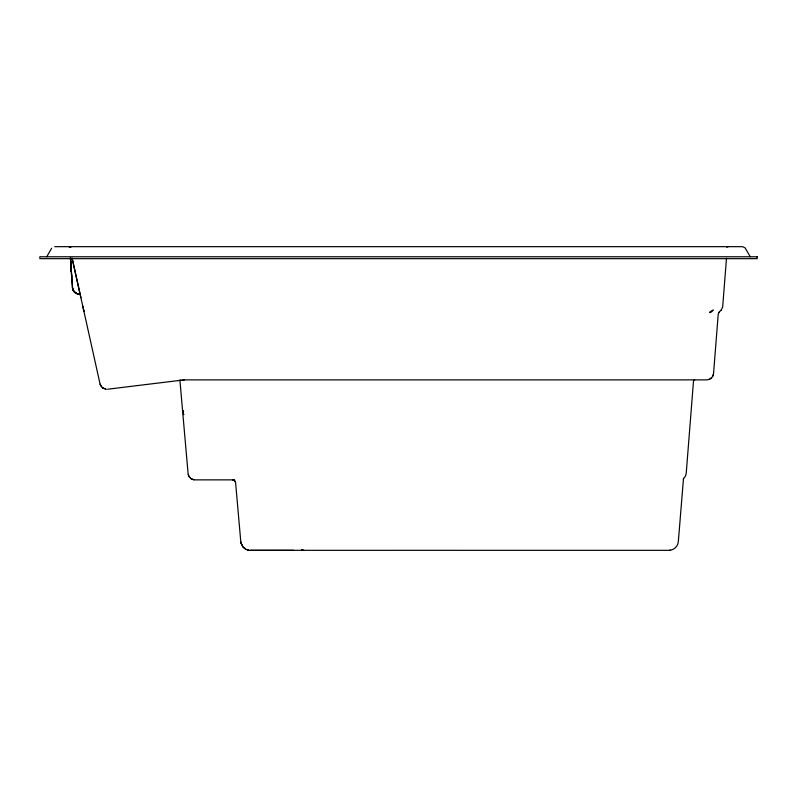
<?xml version="1.0" encoding="UTF-8"?>
<svg xmlns="http://www.w3.org/2000/svg" width="797" height="797" viewBox="0 0 797 797"><rect width="100%" height="100%" fill="white"/><g stroke="black" fill="none" stroke-linecap="round" stroke-linejoin="round"><path stroke-width="1.2" d="M726.495 258.278L722.65 307.114L721.146 310.113M107.635 389.215L184.167 379.88L706.62 379.88C710.137 379.96 713.355 376.991 713.554 373.474L718.227 314.068L718.964 312.255M713.464 374.142L713.225 375.108M693.52 380.836L686.207 473.468L685.5 476.028L683.826 478.24M683.467 478.828L678.327 541.601C678.058 546.383 673.674 550.428 668.882 550.328L250.089 550.319L293.665 550.328M683.348 479.057L683.687 478.429M712.837 376.035L712.508 376.622M46.724 256.773L51.646 248.256M718.615 312.593L721.076 310.182M711.223 378.147L710.695 378.555M693.968 380.149L694.745 379.88M726.725 247.17L728.199 246.681M709.848 379.083L708.922 379.482M670.446 550.189L669.669 550.289M178.249 380.548L178.827 380.478M180.351 380.289L181.088 380.199M182.882 379.98L184.505 379.88M54.764 246.671L742.615 246.671L745.105 247.887L750.276 256.773M234.637 479.864L194.996 479.864C191.499 479.943 188.311 477.014 188.082 473.528L179.893 380.03M234.328 480.481C230.612 478.987 236.012 480.452 235.603 482.753L240.853 542.458L243.234 547.28L246.044 549.362L249.212 550.269L248.056 550.079M232.485 479.864L232.674 479.874M106.32 389.255L102.395 387.691L100.093 384.154L72.308 259.085M194 479.794L191.22 478.758L189.138 476.646M303.677 550.199L301.545 549.532M105.662 389.175L105.015 389.036M248.634 550.199L246.761 549.681M103.779 388.577L102.923 388.089M245.695 549.193L243.234 547.28M102.654 387.9L102.136 387.481M71.421 272.464L72.477 287.587A6.984 6.984 0 0 0 72.597 288.534A7.641 7.641 0 0 0 72.906 289.53L73.503 290.746A6.984 6.984 0 0 0 74.31 291.802L75.057 292.499A7.004 6.984 -2.2 0 0 77.1 293.635A6.994 6.984 -5.5 0 0 79.411 294.033A6.984 6.984 0 0 1 74.779 292.26M70.993 266.258L72.477 287.587A6.904 6.894 -13.4 0 0 72.906 289.54L73.175 290.158A6.725 6.715 -1.1 0 0 73.693 291.025L73.882 291.284A7.263 7.263 0 0 0 74.549 292.041L75.057 292.489M75.595 292.878A6.924 6.924 0 0 0 79.411 294.023A6.934 6.914 -4.9 0 1 74.798 292.28L74.549 292.041A6.745 6.725 -8.9 0 1 73.683 291.035A6.794 6.794 0 0 1 73.035 289.839L72.906 289.53A6.904 6.884 6.6 0 1 72.487 287.587A6.924 6.924 0 0 0 73.045 289.859M74.798 292.27L74.549 292.041A6.964 6.944 -3.9 0 1 73.503 290.746A6.615 6.615 0 0 1 73.035 289.839M234.667 480.77L234.826 480.94M242.726 546.692L240.933 542.837M101.249 386.505L100.88 385.957M188.959 476.357L188.241 474.514M235.205 481.478L235.533 482.305M183.629 414.43L183.738 414.659A18.082 15.362 -5.1 0 1 183.44 414.061M83.805 310.71L82.758 306.148L83.037 306.745M83.775 310.571L83.974 310.96M83.675 310.282L84.014 311.109M82.818 306.367L83.077 306.955M182.902 412.328L182.533 410.156L182.662 411.162A20.592 12.383 -6.4 0 0 182.812 411.69L182.931 411.949M100.292 384.782L100.093 384.154M182.882 411.79L182.533 410.156L182.702 411.182M182.941 412.477L182.593 410.644A20.842 12.513 -5.7 0 1 182.533 410.156L182.553 410.385M80.905 297.799L80.477 295.836M72.079 258.029L80.308 295.079M240.754 541.681L241.023 543.215M71.75 277.107L71.431 272.634M70.913 265.192L71.023 266.696M71.182 269.007L70.843 264.176L71.142 268.39M71.212 269.446L71.361 271.568M71.262 270.153L71.341 271.309M70.465 258.736L70.694 262.024M70.534 262.193A178.897 2.222 86.2 0 1 70.873 267.085M70.544 259.344A87.003 1.913 86.3 0 1 70.953 265.142M70.455 257.461A180.879 2.55 86.2 0 1 71.063 266.118M71.053 269.665A121.144 1.654 86.2 0 1 71.192 271.598M70.704 261.595A72.806 1.584 86.3 0 1 70.933 264.823M183.609 414.44A13.449 11.407 -4.2 0 1 183.41 413.982M713.066 310.153L710.585 312.583A10.072 7.312 -0.8 0 0 709.509 312.314L713.066 310.153M757.15 256.773L39.85 256.773L39.85 258.666L757.15 258.666L757.15 256.773M69.18 246.681L68.96 246.671A3.168 3.158 3.4 0 1 70.863 247.319L70.475 247.06A3.138 3.118 4.1 0 0 69.399 246.711L69.18 246.681"/></g></svg>
